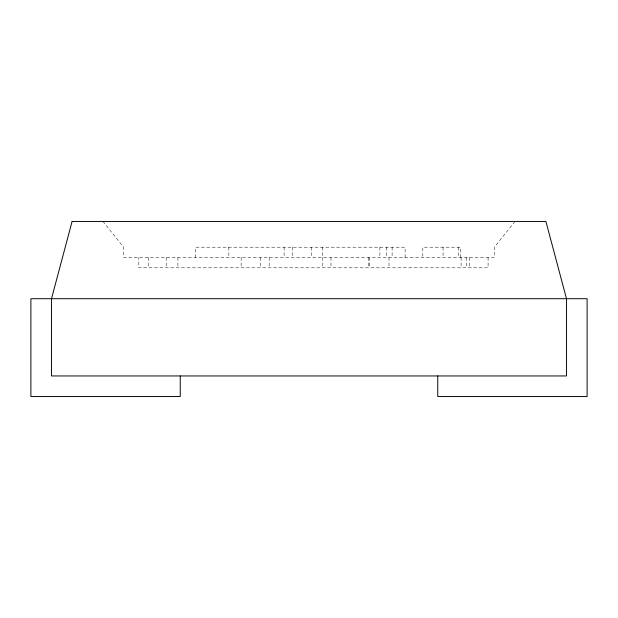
<?xml version="1.0" encoding="UTF-8"?>
<svg xmlns="http://www.w3.org/2000/svg" width="618" height="618" viewBox="0 0 618 618"><rect width="100%" height="100%" fill="white"/><g stroke="black" fill="none" stroke-linecap="round" stroke-linejoin="round"><path stroke-width="0.46" stroke-dasharray="3.09 2.32" d="M515.003 221.453L494.4 247.2L494.4 257.497L123.6 257.497L123.6 247.2L102.997 221.453M488.081 257.497L488.081 267.803L138.826 267.803L138.826 257.497M469.564 257.497L469.564 267.803M466.536 257.497L466.536 267.803M461.105 257.497L461.105 267.803M460.48 257.497L460.48 247.2L422.805 247.2L422.805 257.497M458.317 247.2L458.317 257.497M443.06 247.2L443.06 257.497M405.13 257.497L405.13 247.2L195.458 247.2L195.458 257.497M392.113 247.2L392.113 257.497M389 257.497L389 267.803M386.706 247.2L386.706 257.497M379.877 247.2L379.877 257.497M369.564 257.497L369.564 267.803M368.405 257.497L368.405 267.803M330.985 257.497L330.985 267.803M322.696 247.2L322.696 257.497M322.341 257.497L322.341 267.803M311.24 247.2L311.24 257.497M292.499 247.2L292.499 257.497M284.11 247.2L284.11 257.497M269.185 257.497L269.185 267.803M260.541 257.497L260.541 267.803M241.136 257.497L241.136 267.803M228.838 247.2L228.838 257.497M177.899 257.497L177.899 267.803M166.188 257.497L166.188 267.803M148.436 257.497L148.436 267.803"/><path stroke-width="0.93" d="M437.753 375.953L437.753 396.547L587.1 396.547L587.1 298.703L30.9 298.703L30.9 396.547L180.247 396.547L180.247 375.953M72.097 221.453L51.503 298.703L51.503 375.953L566.497 375.953L566.497 298.703L545.903 221.453L72.097 221.453"/></g></svg>
